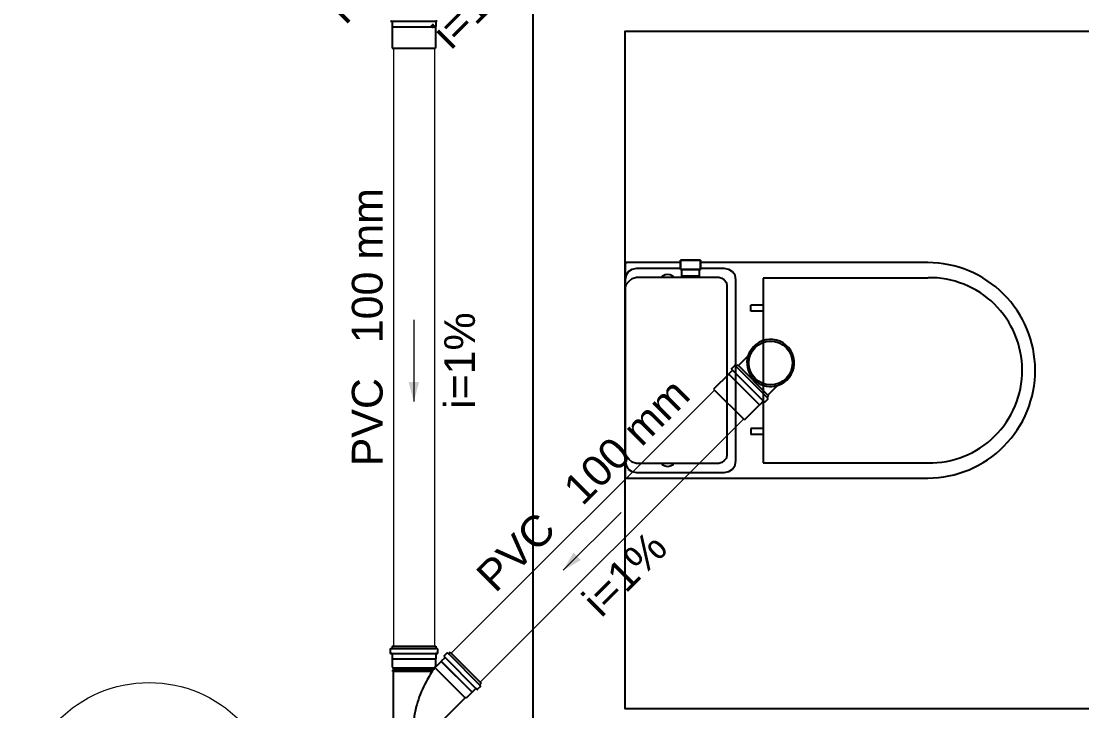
# Model space of a CAD drawing. Header units: millimetres. Extents: x -823 to -490, y -63 to 119.
# Drawn here: x -794.886 to -791.429, y 69.581 to 71.83 of the extents above; entities that cross this region are included whole.
import ezdxf

# ---------------------------------------------------------------- set-up
doc = ezdxf.new("R2010")
doc.units = ezdxf.units.MM
doc.header["$LTSCALE"] = 0.2
doc.header["$MEASUREMENT"] = 0
for name, color, linetype, lineweight in [('CV-Indicação coluna', 5, 'Continuous', 5), ('TQ-Condutos', 5, 'Continuous', 5), ('TQ-Sentido conduto', 9, 'Continuous', 5), ('TQ-Textos conduto', 7, 'Continuous', 5)]:
    doc.layers.add(name, color=color, linetype=linetype, lineweight=lineweight)
doc.layers.add('Simbolos', color=5, linetype='Continuous')
doc.layers.add('Simbolos_int', color=2, linetype='Continuous')
doc.styles.add('Arial', font='arial.ttf')

msp = doc.modelspace()

# ---------------------------------------------------------------- hatches: boundary and pattern name
at = {"layer": 'TQ-Sentido conduto', "linetype": 'Continuous'}
for points in [[(-793.6065, 70.5893), (-793.5892, 70.6538), (-793.6238, 70.6538)], [(-793.1196, 70.0394), (-793.0617, 70.0728), (-793.0862, 70.0972)]]:
    msp.add_hatch(color=256, dxfattribs=at).paths.add_polyline_path(points)

# ---------------------------------------------------------------- linework, layer by layer
for p, q in [((-792.9139, 71.0426), (-792.9159, 71.0406)), ((-792.9108, 71.0426), (-792.9139, 71.0426)), ((-792.7373, 71.0426), (-792.9108, 71.0426)), ((-792.7373, 71.0506), (-792.7373, 71.0426)), ((-792.672, 71.0506), (-792.7373, 71.0506)), ((-792.7373, 71.0426), (-792.7373, 71.0205)), ((-792.672, 71.0426), (-792.672, 71.0506)), ((-791.9316, 71.0426), (-792.672, 71.0426)), ((-792.672, 71.0205), (-792.672, 71.0426)), ((-792.9159, 71.0406), (-792.9179, 71.0386)), ((-792.9179, 71.0386), (-792.9179, 71.0366)), ((-792.9179, 71.0366), (-792.9179, 71.0185)), ((-792.9179, 71.0185), (-792.9179, 70.6924)), ((-792.9078, 71.0125), (-792.9149, 71.0014)), ((-792.8958, 71.0205), (-792.9078, 71.0125)), ((-792.8807, 71.0235), (-792.8958, 71.0205)), ((-792.7373, 71.0235), (-792.8807, 71.0235)), ((-792.7373, 71.0205), (-792.672, 71.0205)), ((-792.7333, 70.9984), (-792.7333, 71.0205)), ((-792.6761, 71.0205), (-792.6761, 70.9984)), ((-792.5948, 71.0235), (-792.672, 71.0235)), ((-792.5797, 71.0205), (-792.5948, 71.0235)), ((-792.5677, 71.0125), (-792.5797, 71.0205)), ((-792.5587, 71.0014), (-792.5677, 71.0125)), ((-792.9149, 71.0014), (-792.9179, 70.9864)), ((-792.9139, 70.9713), (-792.9048, 70.9824)), ((-792.9048, 70.9824), (-792.8948, 70.9904)), ((-792.8948, 70.9904), (-792.8807, 70.9954)), ((-792.8807, 70.9954), (-792.6129, 70.9954)), ((-792.7965, 70.9994), (-792.7955, 70.9994)), ((-792.7965, 70.9984), (-792.7965, 70.9994)), ((-792.7965, 70.9954), (-792.7965, 70.9984)), ((-792.7955, 70.9994), (-792.7874, 71.0034)), ((-792.7874, 71.0034), (-792.7784, 71.0054)), ((-792.7784, 71.0054), (-792.7714, 71.0034)), ((-792.7714, 71.0034), (-792.7623, 70.9994)), ((-792.7623, 70.9994), (-792.7623, 70.9984)), ((-792.7623, 70.9984), (-792.7623, 70.9954)), ((-792.6761, 70.9984), (-792.7333, 70.9984)), ((-792.6129, 70.9954), (-792.6028, 70.9914)), ((-792.6028, 70.9914), (-792.5948, 70.9864)), ((-792.5948, 70.9864), (-792.5878, 70.9774)), ((-792.5878, 70.9774), (-792.5858, 70.9663)), ((-792.5567, 70.9864), (-792.5587, 71.0014)), ((-792.5567, 70.6924), (-792.5567, 70.9864)), ((-791.9316, 70.9924), (-792.4684, 70.9924)), ((-792.4684, 70.9924), (-792.4684, 70.3894)), ((-792.9179, 70.9573), (-792.9139, 70.9713)), ((-792.5858, 70.9663), (-792.5858, 70.6924)), ((-792.4684, 70.9041), (-792.5085, 70.9041)), ((-792.5085, 70.884), (-792.5085, 70.9041)), ((-792.4684, 70.884), (-792.5085, 70.884)), ((-792.9179, 70.6924), (-792.9179, 70.3633)), ((-792.5858, 70.6924), (-792.5858, 70.4165)), ((-792.5567, 70.3974), (-792.5567, 70.6924)), ((-792.5085, 70.5018), (-792.5085, 70.4817)), ((-792.4684, 70.5018), (-792.5085, 70.5018)), ((-792.4684, 70.4817), (-792.5085, 70.4817)), ((-792.9139, 70.4125), (-792.9179, 70.4255)), ((-792.9179, 70.3974), (-792.9149, 70.3824)), ((-792.9048, 70.4004), (-792.9139, 70.4125)), ((-792.8948, 70.3914), (-792.9048, 70.4004)), ((-792.8807, 70.3874), (-792.8948, 70.3914)), ((-792.6129, 70.3874), (-792.8807, 70.3874)), ((-792.7965, 70.3834), (-792.7965, 70.3874)), ((-792.7623, 70.3874), (-792.7623, 70.3834)), ((-792.6028, 70.3904), (-792.6129, 70.3874)), ((-792.5948, 70.3974), (-792.6028, 70.3904)), ((-792.5878, 70.4054), (-792.5948, 70.3974)), ((-792.5858, 70.4165), (-792.5878, 70.4054)), ((-792.5587, 70.3824), (-792.5567, 70.3974)), ((-792.4684, 70.3894), (-791.9316, 70.3894)), ((-792.9179, 70.3633), (-792.9179, 70.3463)), ((-792.9149, 70.3824), (-792.9078, 70.3693)), ((-792.9078, 70.3693), (-792.8958, 70.3613)), ((-792.8958, 70.3613), (-792.8807, 70.3583)), ((-792.8807, 70.3583), (-792.5948, 70.3583)), ((-792.7965, 70.3824), (-792.7965, 70.3834)), ((-792.7955, 70.3824), (-792.7965, 70.3824)), ((-792.7874, 70.3784), (-792.7955, 70.3824)), ((-792.7784, 70.3764), (-792.7874, 70.3784)), ((-792.7714, 70.3784), (-792.7784, 70.3764)), ((-792.7623, 70.3824), (-792.7714, 70.3784)), ((-792.7623, 70.3834), (-792.7623, 70.3824)), ((-792.5948, 70.3583), (-792.5797, 70.3613)), ((-792.5797, 70.3613), (-792.5677, 70.3693)), ((-792.5677, 70.3693), (-792.5587, 70.3824)), ((-792.9179, 70.3463), (-792.9179, 70.3432)), ((-792.9179, 70.3432), (-792.9159, 70.3412)), ((-792.9159, 70.3412), (-792.9139, 70.3392)), ((-792.9139, 70.3392), (-792.9108, 70.3392)), ((-792.9108, 70.3392), (-791.9316, 70.3392))]:
    msp.add_line(p, q)
at = {"color": 7}
for p, q in [((-792.7373, 71.0426), (-792.7373, 71.0506)), ((-792.7373, 71.0506), (-792.672, 71.0506)), ((-792.7373, 71.0205), (-792.7373, 71.0426)), ((-792.672, 71.0506), (-792.672, 71.0426)), ((-792.672, 71.0426), (-792.672, 71.0205)), ((-792.672, 71.0205), (-792.7373, 71.0205)), ((-792.7333, 70.9984), (-792.7333, 71.0205)), ((-792.7333, 71.0205), (-792.6761, 71.0205)), ((-792.6761, 71.0205), (-792.6761, 70.9984)), ((-792.6761, 70.9984), (-792.7333, 70.9984))]:
    msp.add_line(p, q, dxfattribs=at)
for points in [[(-793.2189, 87.5596), (-793.2189, 67.4396)], [(-789.9048, 69.5877), (-792.9179, 69.5877), (-792.9179, 71.7971), (-789.9048, 71.7971)]]:
    msp.add_lwpolyline(points)
for centre, radius, start, end in [((-791.9326, 70.6914), 0.3514, 45, 89.7762), ((-791.9256, 70.6914), 0.3021, 45.5882, 90.9397), ((-791.9326, 70.6914), 0.3514, 0.2238, 45), ((-791.9256, 70.6914), 0.3021, 0.2367, 45.5882), ((-791.9256, 70.6914), 0.3021, 314.649, 0.2367), ((-791.9326, 70.6914), 0.3514, 315.224, 0.2238), ((-791.9256, 70.6914), 0.3021, 269.06, 314.649), ((-791.9326, 70.6914), 0.3514, 270.224, 315.224)]:
    msp.add_arc(centre, radius, start, end)
at = {"layer": 'CV-Indicação coluna'}
msp.add_circle((-794.4697, 69.2567), 0.4166, dxfattribs=at)
at = {"layer": 'Simbolos'}
for p, q in [((-793.6823, 71.8298), (-793.6789, 71.8295)), ((-793.6776, 71.8282), (-793.6776, 71.812)), ((-793.6776, 71.812), (-793.6773, 71.8117)), ((-793.6773, 71.8117), (-793.6773, 71.7418)), ((-793.5353, 71.812), (-793.5357, 71.8117)), ((-793.5357, 71.8117), (-793.5357, 71.7418)), ((-793.5353, 71.8282), (-793.5353, 71.812)), ((-793.5307, 71.8298), (-793.5341, 71.8295)), ((-792.5174, 70.7375), (-792.5483, 70.7066)), ((-792.5706, 70.6955), (-792.5684, 70.6929)), ((-792.5616, 70.7063), (-792.5705, 70.6974)), ((-792.56, 70.7065), (-792.5565, 70.7045)), ((-792.5507, 70.7089), (-792.5549, 70.7047)), ((-792.5507, 70.7089), (-792.45, 70.6083)), ((-792.5799, 70.6792), (-792.6293, 70.6298)), ((-792.5684, 70.6911), (-792.5799, 70.6797)), ((-792.5799, 70.6797), (-792.5799, 70.6792)), ((-792.4214, 70.6415), (-792.4524, 70.6106)), ((-792.4526, 70.5973), (-792.4616, 70.5884)), ((-792.4524, 70.599), (-792.4544, 70.6025)), ((-792.45, 70.6083), (-792.4542, 70.6041)), ((-792.4797, 70.5791), (-792.5292, 70.5296)), ((-792.4792, 70.5791), (-792.4797, 70.5791)), ((-792.4678, 70.5905), (-792.4792, 70.5791)), ((-792.4634, 70.5883), (-792.466, 70.5906)), ((-793.6835, 69.782), (-793.6835, 69.7694)), ((-793.6825, 69.7833), (-793.6786, 69.7844)), ((-793.6823, 69.7681), (-793.6789, 69.7678)), ((-793.6776, 69.7916), (-793.6776, 69.7857)), ((-793.6776, 69.7916), (-793.5353, 69.7916)), ((-793.6776, 69.7664), (-793.6776, 69.7503)), ((-793.5353, 69.7916), (-793.5353, 69.7857)), ((-793.5353, 69.7664), (-793.5353, 69.7503)), ((-793.5305, 69.7833), (-793.5344, 69.7844)), ((-793.5307, 69.7681), (-793.5341, 69.7678)), ((-793.5295, 69.782), (-793.5295, 69.7694)), ((-793.4986, 69.7693), (-793.5075, 69.7603)), ((-793.497, 69.7695), (-793.4935, 69.7674)), ((-793.4877, 69.7719), (-793.4919, 69.7677)), ((-793.4877, 69.7719), (-793.3871, 69.6712)), ((-793.6776, 69.7503), (-793.6773, 69.75)), ((-793.6773, 69.75), (-793.6773, 69.7236)), ((-793.5353, 69.7503), (-793.5357, 69.75)), ((-793.5357, 69.75), (-793.5357, 69.7282)), ((-793.5169, 69.7422), (-793.5323, 69.7268)), ((-793.5055, 69.7541), (-793.5169, 69.7427)), ((-793.5169, 69.7427), (-793.5169, 69.7422)), ((-793.5076, 69.7585), (-793.5054, 69.7559)), ((-793.6773, 69.7236), (-793.6744, 69.7206)), ((-793.6744, 69.7136), (-793.6764, 69.7134)), ((-793.6764, 69.7134), (-793.6764, 69.7095)), ((-793.6744, 69.7093), (-793.6764, 69.7095)), ((-793.6744, 69.7206), (-793.6744, 69.7136)), ((-793.6744, 69.7093), (-793.6744, 69.5123)), ((-793.3897, 69.6603), (-793.3986, 69.6514)), ((-793.3895, 69.6619), (-793.3915, 69.6654)), ((-793.3871, 69.6712), (-793.3913, 69.667)), ((-793.4396, 69.6234), (-793.538, 69.5249)), ((-793.4354, 69.6234), (-793.4396, 69.6234)), ((-793.4168, 69.642), (-793.4354, 69.6234)), ((-793.4163, 69.642), (-793.4168, 69.642)), ((-793.4049, 69.6534), (-793.4163, 69.642)), ((-793.4004, 69.6513), (-793.4031, 69.6535))]:
    msp.add_line(p, q, dxfattribs=at)
for points in [[(-793.6776, 71.8282), (-793.6777, 71.8284), (-793.6777, 71.8286), (-793.6778, 71.8288), (-793.6779, 71.829), (-793.6781, 71.8292), (-793.6782, 71.8293), (-793.6784, 71.8294), (-793.6786, 71.8295), (-793.6789, 71.8295)], [(-793.5341, 71.8295), (-793.5343, 71.8295), (-793.5345, 71.8294), (-793.5347, 71.8293), (-793.5349, 71.8292), (-793.5351, 71.829), (-793.5352, 71.8288), (-793.5353, 71.8286), (-793.5353, 71.8284), (-793.5353, 71.8282)], [(-792.4214, 70.6415), (-792.4104, 70.6458), (-792.4003, 70.6516), (-792.3911, 70.659), (-792.3831, 70.6676), (-792.3766, 70.6774), (-792.3716, 70.6881), (-792.3683, 70.6994), (-792.3667, 70.711), (-792.367, 70.7228), (-792.369, 70.7344), (-792.3728, 70.7455), (-792.3782, 70.7559), (-792.3852, 70.7654), (-792.3935, 70.7737), (-792.403, 70.7807), (-792.4134, 70.7861), (-792.4246, 70.7899), (-792.4361, 70.7919), (-792.4479, 70.7922), (-792.4596, 70.7906), (-792.4709, 70.7873), (-792.4815, 70.7824), (-792.4913, 70.7758), (-792.4999, 70.7679), (-792.5073, 70.7587), (-792.5132, 70.7485), (-792.5174, 70.7375)], [(-792.5174, 70.7375), (-792.5195, 70.7285), (-792.5206, 70.7194), (-792.5205, 70.7101), (-792.5194, 70.701), (-792.5171, 70.6921), (-792.5138, 70.6834), (-792.5095, 70.6753), (-792.5042, 70.6677), (-792.4981, 70.6608), (-792.4912, 70.6547), (-792.4836, 70.6494), (-792.4755, 70.6451), (-792.4669, 70.6418), (-792.4579, 70.6396), (-792.4488, 70.6384), (-792.4396, 70.6383), (-792.4304, 70.6394), (-792.4214, 70.6415)], [(-792.5705, 70.6974), (-792.5707, 70.6972), (-792.5708, 70.697), (-792.5708, 70.6968), (-792.5709, 70.6966), (-792.5709, 70.6964), (-792.5709, 70.6961), (-792.5708, 70.6959), (-792.5707, 70.6957), (-792.5706, 70.6955)], [(-792.56, 70.7065), (-792.5601, 70.7066), (-792.5603, 70.7066), (-792.5605, 70.7067), (-792.5607, 70.7067), (-792.5609, 70.7066), (-792.5611, 70.7066), (-792.5613, 70.7065), (-792.5614, 70.7064), (-792.5616, 70.7063)], [(-792.5565, 70.7045), (-792.5563, 70.7044), (-792.5561, 70.7043), (-792.5559, 70.7043), (-792.5557, 70.7043), (-792.5555, 70.7043), (-792.5553, 70.7044), (-792.5552, 70.7045), (-792.555, 70.7046), (-792.5549, 70.7047)], [(-792.5684, 70.6911), (-792.5683, 70.6913), (-792.5682, 70.6915), (-792.5681, 70.6917), (-792.5681, 70.6919), (-792.5681, 70.6921), (-792.5681, 70.6923), (-792.5681, 70.6925), (-792.5682, 70.6927), (-792.5684, 70.6929)], [(-792.4542, 70.6041), (-792.4544, 70.6039), (-792.4545, 70.6038), (-792.4545, 70.6036), (-792.4546, 70.6034), (-792.4546, 70.6032), (-792.4546, 70.603), (-792.4546, 70.6028), (-792.4545, 70.6026), (-792.4544, 70.6025)], [(-792.4526, 70.5973), (-792.4525, 70.5975), (-792.4524, 70.5977), (-792.4523, 70.5978), (-792.4523, 70.598), (-792.4523, 70.5982), (-792.4523, 70.5984), (-792.4523, 70.5986), (-792.4523, 70.5988), (-792.4524, 70.599)], [(-792.466, 70.5906), (-792.4662, 70.5907), (-792.4664, 70.5908), (-792.4666, 70.5908), (-792.4668, 70.5909), (-792.4671, 70.5909), (-792.4673, 70.5908), (-792.4675, 70.5907), (-792.4677, 70.5906), (-792.4678, 70.5905)], [(-792.4634, 70.5883), (-792.4632, 70.5882), (-792.463, 70.5881), (-792.4628, 70.5881), (-792.4626, 70.588), (-792.4623, 70.588), (-792.4621, 70.5881), (-792.4619, 70.5882), (-792.4617, 70.5883), (-792.4616, 70.5884)], [(-793.6825, 69.7833), (-793.6827, 69.7833), (-793.6829, 69.7832), (-793.683, 69.7831), (-793.6832, 69.7829), (-793.6833, 69.7828), (-793.6834, 69.7826), (-793.6835, 69.7824), (-793.6835, 69.7822), (-793.6835, 69.782)], [(-793.6835, 69.7694), (-793.6835, 69.7692), (-793.6835, 69.769), (-793.6834, 69.7688), (-793.6832, 69.7686), (-793.6831, 69.7684), (-793.6829, 69.7683), (-793.6827, 69.7682), (-793.6825, 69.7681), (-793.6823, 69.7681)], [(-793.6776, 69.7664), (-793.6777, 69.7667), (-793.6777, 69.7669), (-793.6778, 69.7671), (-793.6779, 69.7673), (-793.6781, 69.7674), (-793.6782, 69.7676), (-793.6784, 69.7677), (-793.6787, 69.7677), (-793.6789, 69.7678)], [(-793.6786, 69.7844), (-793.6785, 69.7844), (-793.6783, 69.7845), (-793.6781, 69.7846), (-793.678, 69.7848), (-793.6779, 69.7849), (-793.6778, 69.7851), (-793.6777, 69.7853), (-793.6777, 69.7855), (-793.6776, 69.7857)], [(-793.5353, 69.7857), (-793.5353, 69.7855), (-793.5353, 69.7853), (-793.5352, 69.7851), (-793.5351, 69.7849), (-793.535, 69.7848), (-793.5349, 69.7846), (-793.5347, 69.7845), (-793.5345, 69.7844), (-793.5344, 69.7844)], [(-793.5341, 69.7678), (-793.5343, 69.7677), (-793.5346, 69.7677), (-793.5347, 69.7676), (-793.5349, 69.7674), (-793.5351, 69.7673), (-793.5352, 69.7671), (-793.5353, 69.7669), (-793.5353, 69.7667), (-793.5353, 69.7664)], [(-793.5307, 69.7681), (-793.5305, 69.7681), (-793.5303, 69.7682), (-793.5301, 69.7683), (-793.5299, 69.7684), (-793.5297, 69.7686), (-793.5296, 69.7688), (-793.5295, 69.769), (-793.5295, 69.7692), (-793.5295, 69.7694)], [(-793.5295, 69.782), (-793.5295, 69.7822), (-793.5295, 69.7824), (-793.5296, 69.7826), (-793.5297, 69.7828), (-793.5298, 69.7829), (-793.5299, 69.7831), (-793.5301, 69.7832), (-793.5303, 69.7833), (-793.5305, 69.7833)], [(-793.497, 69.7695), (-793.4972, 69.7696), (-793.4974, 69.7696), (-793.4976, 69.7696), (-793.4977, 69.7697), (-793.4979, 69.7696), (-793.4981, 69.7696), (-793.4983, 69.7695), (-793.4985, 69.7694), (-793.4986, 69.7693)], [(-793.4935, 69.7675), (-793.4933, 69.7674), (-793.4931, 69.7673), (-793.4929, 69.7673), (-793.4928, 69.7673), (-793.4926, 69.7673), (-793.4924, 69.7674), (-793.4922, 69.7674), (-793.492, 69.7675), (-793.4919, 69.7677)], [(-793.5357, 69.7282), (-793.5357, 69.728), (-793.5356, 69.7277), (-793.5355, 69.7275), (-793.5354, 69.7272), (-793.5353, 69.727), (-793.5351, 69.7268), (-793.5349, 69.7266), (-793.5347, 69.7265), (-793.5344, 69.7264), (-793.5342, 69.7263), (-793.5339, 69.7262), (-793.5337, 69.7262), (-793.5334, 69.7262), (-793.5332, 69.7263), (-793.5329, 69.7264), (-793.5327, 69.7265), (-793.5325, 69.7266), (-793.5323, 69.7268)], [(-793.5075, 69.7603), (-793.5077, 69.7602), (-793.5078, 69.76), (-793.5079, 69.7598), (-793.5079, 69.7595), (-793.5079, 69.7593), (-793.5079, 69.7591), (-793.5078, 69.7589), (-793.5077, 69.7587), (-793.5076, 69.7585)], [(-793.5055, 69.7541), (-793.5053, 69.7542), (-793.5052, 69.7544), (-793.5051, 69.7546), (-793.5051, 69.7549), (-793.5051, 69.7551), (-793.5051, 69.7553), (-793.5052, 69.7555), (-793.5053, 69.7557), (-793.5054, 69.7559)], [(-793.3913, 69.667), (-793.3914, 69.6669), (-793.3915, 69.6667), (-793.3916, 69.6666), (-793.3916, 69.6664), (-793.3917, 69.6662), (-793.3917, 69.666), (-793.3916, 69.6658), (-793.3916, 69.6656), (-793.3915, 69.6654)], [(-793.3897, 69.6603), (-793.3895, 69.6605), (-793.3894, 69.6606), (-793.3894, 69.6608), (-793.3893, 69.661), (-793.3893, 69.6612), (-793.3893, 69.6614), (-793.3893, 69.6616), (-793.3894, 69.6618), (-793.3895, 69.6619)], [(-793.4031, 69.6535), (-793.4032, 69.6537), (-793.4034, 69.6538), (-793.4036, 69.6538), (-793.4039, 69.6538), (-793.4041, 69.6538), (-793.4043, 69.6538), (-793.4045, 69.6537), (-793.4047, 69.6536), (-793.4049, 69.6535)], [(-793.4004, 69.6513), (-793.4002, 69.6512), (-793.4, 69.6511), (-793.3998, 69.651), (-793.3996, 69.651), (-793.3994, 69.651), (-793.3992, 69.6511), (-793.399, 69.6511), (-793.3988, 69.6513), (-793.3986, 69.6514)]]:
    msp.add_lwpolyline(points, dxfattribs=at)
at = {"layer": 'Simbolos_int'}
for p, q in [((-793.6776, 71.8294), (-793.5353, 71.8294)), ((-793.6773, 71.8117), (-793.5357, 71.8117)), ((-793.6773, 71.7418), (-793.5357, 71.7418)), ((-792.5556, 70.704), (-792.455, 70.6033)), ((-792.5483, 70.7066), (-792.4524, 70.6106)), ((-792.5799, 70.6792), (-792.4797, 70.5791)), ((-792.5676, 70.692), (-792.467, 70.5913)), ((-792.6293, 70.6298), (-792.5292, 70.5296)), ((-793.6776, 69.7846), (-793.5353, 69.7846)), ((-793.6776, 69.7677), (-793.5353, 69.7677)), ((-793.4926, 69.7669), (-793.392, 69.6663)), ((-793.5357, 69.75), (-793.6773, 69.75)), ((-793.4163, 69.642), (-793.5169, 69.7427)), ((-793.4168, 69.642), (-793.5169, 69.7422)), ((-793.5046, 69.7549), (-793.404, 69.6543)), ((-793.5393, 69.7206), (-793.6744, 69.7206)), ((-793.5441, 69.7136), (-793.6744, 69.7136)), ((-793.5469, 69.7093), (-793.6744, 69.7093)), ((-793.4396, 69.6234), (-793.5383, 69.7221))]:
    msp.add_line(p, q, dxfattribs=at)
for points in [[(-793.535, 69.7267), (-793.5388, 69.7213), (-793.5426, 69.7158), (-793.5463, 69.7103), (-793.5499, 69.7047), (-793.5535, 69.699), (-793.5569, 69.6933), (-793.5602, 69.6875), (-793.5635, 69.6817), (-793.5666, 69.6758)], [(-793.5666, 69.6758), (-793.5708, 69.6678), (-793.5747, 69.6596), (-793.5785, 69.6514), (-793.5821, 69.643), (-793.5855, 69.6346), (-793.5887, 69.6262), (-793.5917, 69.6176), (-793.5946, 69.609), (-793.5972, 69.6004)], [(-793.5972, 69.6004), (-793.5987, 69.5951), (-793.6001, 69.5899), (-793.6013, 69.5846), (-793.6025, 69.5793), (-793.6035, 69.574), (-793.6044, 69.5686), (-793.6052, 69.5632), (-793.6059, 69.5578), (-793.6065, 69.5524)]]:
    msp.add_lwpolyline(points, dxfattribs=at)
msp.add_circle((-792.4437, 70.7153), 0.0712, dxfattribs=at)
at = {"layer": 'TQ-Condutos'}
for p, q in [((-793.6733, 71.7418), (-793.6733, 69.7916)), ((-793.5397, 71.7418), (-793.5397, 69.7916)), ((-792.6265, 70.6269), (-793.4846, 69.7688)), ((-792.532, 70.5324), (-793.3901, 69.6743))]:
    msp.add_line(p, q, dxfattribs=at)
at = {"layer": 'TQ-Sentido conduto'}
for points in [[(-793.6065, 70.8565), (-793.6065, 70.5893)], [(-792.9306, 70.2283), (-793.1196, 70.0394)]]:
    msp.add_lwpolyline(points, dxfattribs=at)

# ---------------------------------------------------------------- texts
at = {"layer": 'TQ-Textos conduto', "char_height": 0.10021, "line_spacing_factor": 0.6, "style": 'Arial'}
for s, insert, width, attachment_point, rotation in [('PVC', (-793.6258, 72.0163), 0.57591, 9, 45.0001), ('i=1%', (-793.373, 71.8439), 0.630293, 8, 45.0001), ('100 mm', (-793.707, 70.7797), 1.01128, 7, 90.0002), ('i=1%', (-793.4064, 70.7229), 0.630293, 8, 90.0002), ('PVC', (-793.707, 70.6661), 0.57591, 9, 90.0002), ('100 mm', (-793.056, 70.2451), 1.01128, 7, 45.0001), ('PVC', (-793.1363, 70.1648), 0.57591, 9, 45.0001), ('i=1%', (-792.8836, 69.9924), 0.630293, 8, 45.0001)]:
    msp.add_mtext(s, dxfattribs=dict(at, insert=insert, width=width, attachment_point=attachment_point, rotation=rotation))

doc.saveas('drawing.dxf')
